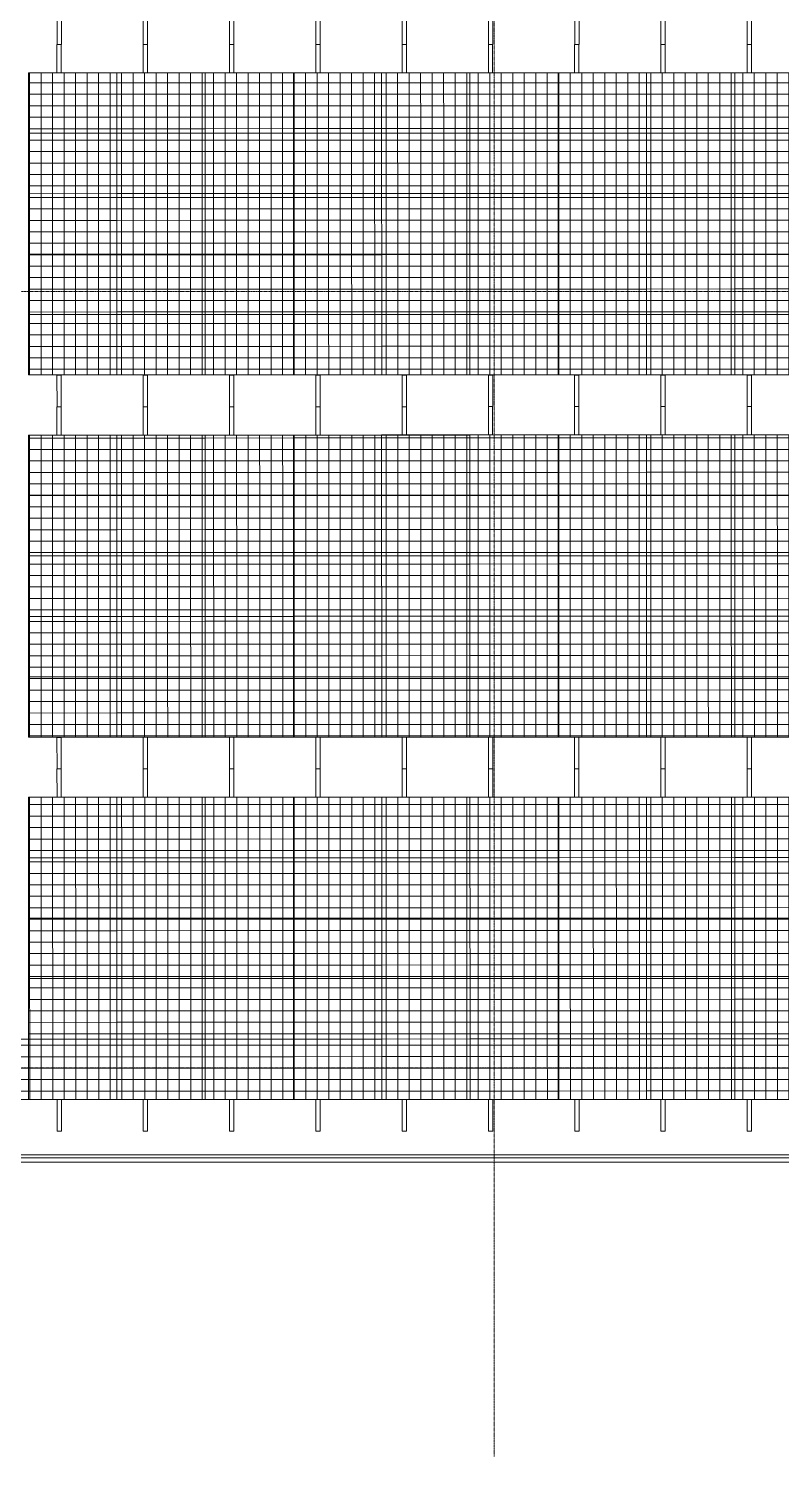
# Model space of a CAD drawing. Header units: inches. Extents: x -1714 to 1984, y -1043 to 970.
# Drawn here: x 431 to 955, y -1043 to -50 of the extents above; entities that cross this region are included whole.
import ezdxf

# ---------------------------------------------------------------- set-up
doc = ezdxf.new("R2010")
doc.units = ezdxf.units.IN
doc.header["$MEASUREMENT"] = 0
doc.linetypes.add('Grid Line 1_2_', pattern=[0.875, 0.5, -0.125, 0.125, -0.125])
for name, color, linetype, lineweight in [('A-FLOR-HRAL', 11, 'Continuous', 9), ('A-ROOF', 132, 'Continuous', 13), ('E-ELEC-EQPM', 71, 'Continuous', 9), ('S-BEAM', 12, 'Continuous', 9), ('S-GRID', 1, 'Continuous', 9)]:
    doc.layers.add(name, color=color, linetype=linetype, lineweight=lineweight)
pattern_1 = [(0, (0, -0.022), (0, 7.97), []), (90, (0, -0.022), (-8, 5e-16), [])]
pattern_2 = [(180, (24, 42.039), (-9e-17, -0.69725), []), (270, (24, 42.039), (8, 5e-16), [])]

# ---------------------------------------------------------------- blocks, each defined once
blk = doc.blocks.new('PV Truss Beam 5 degrees 21 feet - PV Truss Beam 5 degrees 21 feet-1388190-L3')
at = {"layer": 'S-BEAM'}
for p, q in [((-126, 0), (-106.3, 0)), ((-126, 0), (-126, -3)), ((-106.3, -3), (-126, -3)), ((103.92, 0), (104, 0)), ((104, -3), (103.92, -3)), ((104, 0), (126, 0)), ((104, -3), (104, 0)), ((126, -3), (104, -3)), ((126, 0), (126, -3))]:
    blk.add_line(p, q, dxfattribs=at)
blk = doc.blocks.new('PV Truss Beam 5 degrees 21 feet - PV Truss Beam 5 degrees 21 feet-1391015-L3')
at = {"layer": 'S-BEAM'}
for p, q in [((-126, 0), (-106.3, 0)), ((-126, 0), (-126, -3)), ((-106.3, -3), (-126, -3)), ((103.92, 0), (104, 0)), ((104, -3), (103.92, -3)), ((104, 0), (126, 0)), ((104, -3), (104, 0)), ((126, -3), (104, -3))]:
    blk.add_line(p, q, dxfattribs=at)
blk = doc.blocks.new('PV Panel-Sunpower X22-360 5 degrees - PV Panel-Sunpower X22-360 5 degrees-1386434-L3')
at = {"layer": 'E-ELEC-EQPM'}
h = blk.add_hatch(dxfattribs=at)
h.set_pattern_fill('FP_1', color=256, style=0, pattern_type=2)
h.set_pattern_definition(pattern_1)
h.paths.add_polyline_path([(61.4, -0.02), (61.4, 42.02), (0, 42.02), (0, -0.02)])
h = blk.add_hatch(dxfattribs=at)
h.set_pattern_fill('FP_2', color=256, style=0, pattern_type=2)
h.set_pattern_definition(pattern_2)
h.paths.add_polyline_path([(61.39, 42.02), (61.39, 42.02), (61.4, 42.02)])
for p, q in [((61.4, 42.02), (0, 42.02)), ((0, 42.02), (0, -0.02)), ((61.4, -0.02), (61.4, 42.02)), ((0, -0.02), (61.4, -0.02))]:
    blk.add_line(p, q, dxfattribs=at)
blk = doc.blocks.new('PV Panel-Sunpower X22-360 5 degrees - PV Panel-Sunpower X22-360 5 degrees-V8-L3')
at = {"layer": 'E-ELEC-EQPM'}
h = blk.add_hatch(dxfattribs=at)
h.set_pattern_fill('FP_1', color=256, style=0, pattern_type=2)
h.set_pattern_definition(pattern_1)
h.paths.add_polyline_path([(0, -0.02), (61.4, -0.02), (61.4, 42.02), (0, 42.02), (0, 6.67)])
for p, q in [((61.4, 42.02), (0, 42.02)), ((0, 42.02), (0, -0.02)), ((61.4, -0.02), (61.4, 42.02)), ((0, -0.02), (61.4, -0.02))]:
    blk.add_line(p, q, dxfattribs=at)
blk = doc.blocks.new('PV Panel-Sunpower X22-360 5 degrees - PV Panel-Sunpower X22-360 5 degrees-V9-L3')
at = {"layer": 'E-ELEC-EQPM'}
h = blk.add_hatch(dxfattribs=at)
h.set_pattern_fill('FP_2', color=256, style=0, pattern_type=2)
h.set_pattern_definition(pattern_2)
h.paths.add_polyline_path([(61.4, 42.02), (61.4, 42.04), (0, 42.04), (0, 42.02)])
h = blk.add_hatch(dxfattribs=at)
h.set_pattern_fill('FP_1', color=256, style=0, pattern_type=2)
h.set_pattern_definition(pattern_1)
h.paths.add_polyline_path([(0, -0.02), (61.4, -0.02), (61.4, 42.02), (0, 42.02), (0, 21.45)])
for p, q in [((0, 42.04), (61.4, 42.04)), ((0, 42.04), (0, 42.02)), ((61.4, 42.02), (0, 42.02)), ((0, 42.02), (0, -0.02)), ((61.4, 42.04), (61.4, 42.02)), ((61.4, -0.02), (61.4, 42.02)), ((0, -0.02), (61.4, -0.02))]:
    blk.add_line(p, q, dxfattribs=at)
blk = doc.blocks.new('PV Panel-Sunpower X22-360 5 degrees - PV Panel-Sunpower X22-360 5 degrees-V10-L3')
at = {"layer": 'E-ELEC-EQPM'}
h = blk.add_hatch(dxfattribs=at)
h.set_pattern_fill('FP_1', color=256, style=0, pattern_type=2)
h.set_pattern_definition(pattern_1)
h.paths.add_polyline_path([(0, -0.02), (61.4, -0.02), (61.4, 42.02), (0, 42.02), (0, 21.44)])
for p, q in [((0, 42.04), (61.4, 42.04)), ((0, 42.04), (0, 42.02)), ((61.4, 42.02), (0, 42.02)), ((0, 42.02), (0, -0.02)), ((61.4, 42.04), (61.4, 42.02)), ((61.4, -0.02), (61.4, 42.02)), ((0, -0.02), (61.4, -0.02))]:
    blk.add_line(p, q, dxfattribs=at)
blk = doc.blocks.new('PV Truss Beam 5 degrees 21 feet - PV Truss Beam 5 degrees 21 feet-1391016-L3')
at = {"layer": 'S-BEAM'}
for p, q in [((-126, 0), (-106.3, 0)), ((-126, 0), (-126, -3)), ((-106.3, -3), (-126, -3)), ((103.92, 0), (104, 0)), ((104, -3), (103.92, -3)), ((104, 0), (126, 0)), ((104, -3), (104, 0)), ((126, -3), (104, -3))]:
    blk.add_line(p, q, dxfattribs=at)
blk = doc.blocks.new('PV Truss Beam 5 degrees 21 feet - PV Truss Beam 5 degrees 21 feet-1391017-L3')
at = {"layer": 'S-BEAM'}
for p, q in [((-126, 0), (-106.3, 0)), ((-126, 0), (-126, -3)), ((-106.3, -3), (-126, -3)), ((103.92, 0), (104, 0)), ((104, -3), (103.92, -3)), ((104, 0), (126, 0)), ((104, -3), (104, 0)), ((126, -3), (104, -3)), ((126, 0), (126, -0.07))]:
    blk.add_line(p, q, dxfattribs=at)
blk = doc.blocks.new('Top Rail Type - Top Rail_Internal_-1430160-L3')
at = {"layer": 'A-FLOR-HRAL'}
for p, q in [((-1459.85, -833.35), (1346.15, -833.35)), ((1348.15, -835.35), (-1461.85, -835.35))]:
    blk.add_line(p, q, dxfattribs=at)
blk = doc.blocks.new('Top Rail Type - Top Rail_Internal_-V46-L3')
at = {"layer": 'A-FLOR-HRAL'}
for p, q in [((1346.15, -833.35), (-1459.85, -833.35)), ((1348.15, -835.35), (-1461.85, -835.35))]:
    blk.add_line(p, q, dxfattribs=at)

msp = doc.modelspace()

# ---------------------------------------------------------------- linework, layer by layer
at = {"layer": 'A-ROOF'}
msp.add_line((-1464.85, -838.35), (1351.15, -838.35), dxfattribs=at)
at = {"layer": 'S-GRID', "linetype": 'Grid Line 1_2_'}
for p, q in [((755.15, -1043.15), (755.15, 921.91)), ((-1714.25, -232.79), (1936.33, -232.79)), ((-1714.25, -772.79), (1936.33, -772.79))]:
    msp.add_line(p, q, dxfattribs=at)

# ---------------------------------------------------------------- block references
at = {"layer": 'A-FLOR-HRAL'}
for name in ['Top Rail Type - Top Rail_Internal_-1430160-L3', 'Top Rail Type - Top Rail_Internal_-V46-L3']:
    msp.add_blockref(name, (0, 0), dxfattribs=at)
at = {"layer": 'E-ELEC-EQPM', "rotation": 0.007778619293406285}
for name, p in [('PV Panel-Sunpower X22-360 5 degrees - PV Panel-Sunpower X22-360 5 degrees-V10-L3', (431.29, -122.65)), ('PV Panel-Sunpower X22-360 5 degrees - PV Panel-Sunpower X22-360 5 degrees-V9-L3', (492.69, -122.65)), ('PV Panel-Sunpower X22-360 5 degrees - PV Panel-Sunpower X22-360 5 degrees-V9-L3', (554.09, -122.64)), ('PV Panel-Sunpower X22-360 5 degrees - PV Panel-Sunpower X22-360 5 degrees-V10-L3', (615.49, -122.63)), ('PV Panel-Sunpower X22-360 5 degrees - PV Panel-Sunpower X22-360 5 degrees-V9-L3', (676.89, -122.62)), ('PV Panel-Sunpower X22-360 5 degrees - PV Panel-Sunpower X22-360 5 degrees-V10-L3', (738.29, -122.61)), ('PV Panel-Sunpower X22-360 5 degrees - PV Panel-Sunpower X22-360 5 degrees-V9-L3', (799.69, -122.6)), ('PV Panel-Sunpower X22-360 5 degrees - PV Panel-Sunpower X22-360 5 degrees-V9-L3', (861.09, -122.6)), ('PV Panel-Sunpower X22-360 5 degrees - PV Panel-Sunpower X22-360 5 degrees-V10-L3', (922.49, -122.59)), ('PV Panel-Sunpower X22-360 5 degrees - PV Panel-Sunpower X22-360 5 degrees-V8-L3', (431.29, -164.69)), ('PV Panel-Sunpower X22-360 5 degrees - PV Panel-Sunpower X22-360 5 degrees-V8-L3', (492.69, -164.69)), ('PV Panel-Sunpower X22-360 5 degrees - PV Panel-Sunpower X22-360 5 degrees-V8-L3', (554.09, -164.68)), ('PV Panel-Sunpower X22-360 5 degrees - PV Panel-Sunpower X22-360 5 degrees-V8-L3', (615.49, -164.67)), ('PV Panel-Sunpower X22-360 5 degrees - PV Panel-Sunpower X22-360 5 degrees-V8-L3', (676.89, -164.66)), ('PV Panel-Sunpower X22-360 5 degrees - PV Panel-Sunpower X22-360 5 degrees-1386434-L3', (738.29, -164.65)), ('PV Panel-Sunpower X22-360 5 degrees - PV Panel-Sunpower X22-360 5 degrees-V8-L3', (799.69, -164.64)), ('PV Panel-Sunpower X22-360 5 degrees - PV Panel-Sunpower X22-360 5 degrees-V8-L3', (861.09, -164.64)), ('PV Panel-Sunpower X22-360 5 degrees - PV Panel-Sunpower X22-360 5 degrees-V8-L3', (922.49, -164.63)), ('PV Panel-Sunpower X22-360 5 degrees - PV Panel-Sunpower X22-360 5 degrees-V8-L3', (431.3, -206.73)), ('PV Panel-Sunpower X22-360 5 degrees - PV Panel-Sunpower X22-360 5 degrees-V8-L3', (492.7, -206.72)), ('PV Panel-Sunpower X22-360 5 degrees - PV Panel-Sunpower X22-360 5 degrees-V8-L3', (554.1, -206.72)), ('PV Panel-Sunpower X22-360 5 degrees - PV Panel-Sunpower X22-360 5 degrees-V8-L3', (615.5, -206.71)), ('PV Panel-Sunpower X22-360 5 degrees - PV Panel-Sunpower X22-360 5 degrees-V8-L3', (676.9, -206.7)), ('PV Panel-Sunpower X22-360 5 degrees - PV Panel-Sunpower X22-360 5 degrees-1386434-L3', (738.3, -206.69)), ('PV Panel-Sunpower X22-360 5 degrees - PV Panel-Sunpower X22-360 5 degrees-V8-L3', (799.7, -206.68)), ('PV Panel-Sunpower X22-360 5 degrees - PV Panel-Sunpower X22-360 5 degrees-V8-L3', (861.1, -206.67)), ('PV Panel-Sunpower X22-360 5 degrees - PV Panel-Sunpower X22-360 5 degrees-V8-L3', (922.5, -206.67)), ('PV Panel-Sunpower X22-360 5 degrees - PV Panel-Sunpower X22-360 5 degrees-V8-L3', (431.31, -248.77)), ('PV Panel-Sunpower X22-360 5 degrees - PV Panel-Sunpower X22-360 5 degrees-V8-L3', (492.71, -248.76)), ('PV Panel-Sunpower X22-360 5 degrees - PV Panel-Sunpower X22-360 5 degrees-V8-L3', (554.11, -248.76)), ('PV Panel-Sunpower X22-360 5 degrees - PV Panel-Sunpower X22-360 5 degrees-V8-L3', (615.51, -248.75)), ('PV Panel-Sunpower X22-360 5 degrees - PV Panel-Sunpower X22-360 5 degrees-V8-L3', (676.91, -248.74)), ('PV Panel-Sunpower X22-360 5 degrees - PV Panel-Sunpower X22-360 5 degrees-1386434-L3', (738.31, -248.73)), ('PV Panel-Sunpower X22-360 5 degrees - PV Panel-Sunpower X22-360 5 degrees-V8-L3', (799.71, -248.72)), ('PV Panel-Sunpower X22-360 5 degrees - PV Panel-Sunpower X22-360 5 degrees-V8-L3', (861.11, -248.71)), ('PV Panel-Sunpower X22-360 5 degrees - PV Panel-Sunpower X22-360 5 degrees-V8-L3', (922.51, -248.71)), ('PV Panel-Sunpower X22-360 5 degrees - PV Panel-Sunpower X22-360 5 degrees-V8-L3', (431.31, -290.81)), ('PV Panel-Sunpower X22-360 5 degrees - PV Panel-Sunpower X22-360 5 degrees-V8-L3', (492.71, -290.8)), ('PV Panel-Sunpower X22-360 5 degrees - PV Panel-Sunpower X22-360 5 degrees-V8-L3', (554.11, -290.8)), ('PV Panel-Sunpower X22-360 5 degrees - PV Panel-Sunpower X22-360 5 degrees-V8-L3', (615.51, -290.79)), ('PV Panel-Sunpower X22-360 5 degrees - PV Panel-Sunpower X22-360 5 degrees-V8-L3', (676.91, -290.78)), ('PV Panel-Sunpower X22-360 5 degrees - PV Panel-Sunpower X22-360 5 degrees-V8-L3', (738.31, -290.77)), ('PV Panel-Sunpower X22-360 5 degrees - PV Panel-Sunpower X22-360 5 degrees-1386434-L3', (799.71, -290.76)), ('PV Panel-Sunpower X22-360 5 degrees - PV Panel-Sunpower X22-360 5 degrees-V8-L3', (861.11, -290.75)), ('PV Panel-Sunpower X22-360 5 degrees - PV Panel-Sunpower X22-360 5 degrees-V8-L3', (922.51, -290.75)), ('PV Panel-Sunpower X22-360 5 degrees - PV Panel-Sunpower X22-360 5 degrees-V10-L3', (431.29, -374.65)), ('PV Panel-Sunpower X22-360 5 degrees - PV Panel-Sunpower X22-360 5 degrees-V9-L3', (492.69, -374.65)), ('PV Panel-Sunpower X22-360 5 degrees - PV Panel-Sunpower X22-360 5 degrees-V9-L3', (554.09, -374.64)), ('PV Panel-Sunpower X22-360 5 degrees - PV Panel-Sunpower X22-360 5 degrees-V10-L3', (615.49, -374.63)), ('PV Panel-Sunpower X22-360 5 degrees - PV Panel-Sunpower X22-360 5 degrees-V9-L3', (676.89, -374.62)), ('PV Panel-Sunpower X22-360 5 degrees - PV Panel-Sunpower X22-360 5 degrees-V10-L3', (738.29, -374.61)), ('PV Panel-Sunpower X22-360 5 degrees - PV Panel-Sunpower X22-360 5 degrees-V9-L3', (799.69, -374.6)), ('PV Panel-Sunpower X22-360 5 degrees - PV Panel-Sunpower X22-360 5 degrees-V9-L3', (861.09, -374.6)), ('PV Panel-Sunpower X22-360 5 degrees - PV Panel-Sunpower X22-360 5 degrees-V10-L3', (922.49, -374.59)), ('PV Panel-Sunpower X22-360 5 degrees - PV Panel-Sunpower X22-360 5 degrees-V8-L3', (431.29, -416.69)), ('PV Panel-Sunpower X22-360 5 degrees - PV Panel-Sunpower X22-360 5 degrees-V8-L3', (492.69, -416.69)), ('PV Panel-Sunpower X22-360 5 degrees - PV Panel-Sunpower X22-360 5 degrees-V8-L3', (554.09, -416.68)), ('PV Panel-Sunpower X22-360 5 degrees - PV Panel-Sunpower X22-360 5 degrees-V8-L3', (615.49, -416.67)), ('PV Panel-Sunpower X22-360 5 degrees - PV Panel-Sunpower X22-360 5 degrees-V8-L3', (676.89, -416.66)), ('PV Panel-Sunpower X22-360 5 degrees - PV Panel-Sunpower X22-360 5 degrees-1386434-L3', (738.29, -416.65)), ('PV Panel-Sunpower X22-360 5 degrees - PV Panel-Sunpower X22-360 5 degrees-V8-L3', (799.69, -416.64)), ('PV Panel-Sunpower X22-360 5 degrees - PV Panel-Sunpower X22-360 5 degrees-V8-L3', (861.09, -416.64)), ('PV Panel-Sunpower X22-360 5 degrees - PV Panel-Sunpower X22-360 5 degrees-V8-L3', (922.49, -416.63)), ('PV Panel-Sunpower X22-360 5 degrees - PV Panel-Sunpower X22-360 5 degrees-V8-L3', (431.3, -458.73)), ('PV Panel-Sunpower X22-360 5 degrees - PV Panel-Sunpower X22-360 5 degrees-V8-L3', (492.7, -458.72)), ('PV Panel-Sunpower X22-360 5 degrees - PV Panel-Sunpower X22-360 5 degrees-V8-L3', (554.1, -458.72)), ('PV Panel-Sunpower X22-360 5 degrees - PV Panel-Sunpower X22-360 5 degrees-V8-L3', (615.5, -458.71)), ('PV Panel-Sunpower X22-360 5 degrees - PV Panel-Sunpower X22-360 5 degrees-V8-L3', (676.9, -458.7)), ('PV Panel-Sunpower X22-360 5 degrees - PV Panel-Sunpower X22-360 5 degrees-1386434-L3', (738.3, -458.69)), ('PV Panel-Sunpower X22-360 5 degrees - PV Panel-Sunpower X22-360 5 degrees-V8-L3', (799.7, -458.68)), ('PV Panel-Sunpower X22-360 5 degrees - PV Panel-Sunpower X22-360 5 degrees-V8-L3', (861.1, -458.67)), ('PV Panel-Sunpower X22-360 5 degrees - PV Panel-Sunpower X22-360 5 degrees-V8-L3', (922.5, -458.67)), ('PV Panel-Sunpower X22-360 5 degrees - PV Panel-Sunpower X22-360 5 degrees-V8-L3', (431.31, -500.77)), ('PV Panel-Sunpower X22-360 5 degrees - PV Panel-Sunpower X22-360 5 degrees-V8-L3', (492.71, -500.76)), ('PV Panel-Sunpower X22-360 5 degrees - PV Panel-Sunpower X22-360 5 degrees-V8-L3', (554.11, -500.76)), ('PV Panel-Sunpower X22-360 5 degrees - PV Panel-Sunpower X22-360 5 degrees-V8-L3', (615.51, -500.75)), ('PV Panel-Sunpower X22-360 5 degrees - PV Panel-Sunpower X22-360 5 degrees-V8-L3', (676.91, -500.74)), ('PV Panel-Sunpower X22-360 5 degrees - PV Panel-Sunpower X22-360 5 degrees-1386434-L3', (738.31, -500.73)), ('PV Panel-Sunpower X22-360 5 degrees - PV Panel-Sunpower X22-360 5 degrees-V8-L3', (799.71, -500.72)), ('PV Panel-Sunpower X22-360 5 degrees - PV Panel-Sunpower X22-360 5 degrees-V8-L3', (861.11, -500.71)), ('PV Panel-Sunpower X22-360 5 degrees - PV Panel-Sunpower X22-360 5 degrees-V8-L3', (922.51, -500.71)), ('PV Panel-Sunpower X22-360 5 degrees - PV Panel-Sunpower X22-360 5 degrees-V8-L3', (431.31, -542.81)), ('PV Panel-Sunpower X22-360 5 degrees - PV Panel-Sunpower X22-360 5 degrees-V8-L3', (492.71, -542.8)), ('PV Panel-Sunpower X22-360 5 degrees - PV Panel-Sunpower X22-360 5 degrees-V8-L3', (554.11, -542.8)), ('PV Panel-Sunpower X22-360 5 degrees - PV Panel-Sunpower X22-360 5 degrees-V8-L3', (615.51, -542.79)), ('PV Panel-Sunpower X22-360 5 degrees - PV Panel-Sunpower X22-360 5 degrees-V8-L3', (676.91, -542.78)), ('PV Panel-Sunpower X22-360 5 degrees - PV Panel-Sunpower X22-360 5 degrees-V8-L3', (738.31, -542.77)), ('PV Panel-Sunpower X22-360 5 degrees - PV Panel-Sunpower X22-360 5 degrees-1386434-L3', (799.71, -542.76)), ('PV Panel-Sunpower X22-360 5 degrees - PV Panel-Sunpower X22-360 5 degrees-V8-L3', (861.11, -542.75)), ('PV Panel-Sunpower X22-360 5 degrees - PV Panel-Sunpower X22-360 5 degrees-V8-L3', (922.51, -542.75)), ('PV Panel-Sunpower X22-360 5 degrees - PV Panel-Sunpower X22-360 5 degrees-V10-L3', (431.32, -626.65)), ('PV Panel-Sunpower X22-360 5 degrees - PV Panel-Sunpower X22-360 5 degrees-V9-L3', (492.72, -626.65)), ('PV Panel-Sunpower X22-360 5 degrees - PV Panel-Sunpower X22-360 5 degrees-V9-L3', (554.12, -626.64)), ('PV Panel-Sunpower X22-360 5 degrees - PV Panel-Sunpower X22-360 5 degrees-V10-L3', (615.52, -626.63)), ('PV Panel-Sunpower X22-360 5 degrees - PV Panel-Sunpower X22-360 5 degrees-V9-L3', (676.92, -626.62)), ('PV Panel-Sunpower X22-360 5 degrees - PV Panel-Sunpower X22-360 5 degrees-V10-L3', (738.32, -626.61)), ('PV Panel-Sunpower X22-360 5 degrees - PV Panel-Sunpower X22-360 5 degrees-V9-L3', (799.72, -626.6)), ('PV Panel-Sunpower X22-360 5 degrees - PV Panel-Sunpower X22-360 5 degrees-V9-L3', (861.12, -626.6)), ('PV Panel-Sunpower X22-360 5 degrees - PV Panel-Sunpower X22-360 5 degrees-V10-L3', (922.52, -626.59)), ('PV Panel-Sunpower X22-360 5 degrees - PV Panel-Sunpower X22-360 5 degrees-V8-L3', (431.33, -668.69)), ('PV Panel-Sunpower X22-360 5 degrees - PV Panel-Sunpower X22-360 5 degrees-V8-L3', (492.73, -668.69)), ('PV Panel-Sunpower X22-360 5 degrees - PV Panel-Sunpower X22-360 5 degrees-V8-L3', (554.13, -668.68)), ('PV Panel-Sunpower X22-360 5 degrees - PV Panel-Sunpower X22-360 5 degrees-V8-L3', (615.53, -668.67)), ('PV Panel-Sunpower X22-360 5 degrees - PV Panel-Sunpower X22-360 5 degrees-V8-L3', (676.93, -668.66)), ('PV Panel-Sunpower X22-360 5 degrees - PV Panel-Sunpower X22-360 5 degrees-1386434-L3', (738.33, -668.65)), ('PV Panel-Sunpower X22-360 5 degrees - PV Panel-Sunpower X22-360 5 degrees-V8-L3', (799.73, -668.64)), ('PV Panel-Sunpower X22-360 5 degrees - PV Panel-Sunpower X22-360 5 degrees-V8-L3', (861.13, -668.64)), ('PV Panel-Sunpower X22-360 5 degrees - PV Panel-Sunpower X22-360 5 degrees-V8-L3', (922.53, -668.63)), ('PV Panel-Sunpower X22-360 5 degrees - PV Panel-Sunpower X22-360 5 degrees-V8-L3', (431.33, -710.73)), ('PV Panel-Sunpower X22-360 5 degrees - PV Panel-Sunpower X22-360 5 degrees-V8-L3', (492.73, -710.72)), ('PV Panel-Sunpower X22-360 5 degrees - PV Panel-Sunpower X22-360 5 degrees-V8-L3', (554.13, -710.72)), ('PV Panel-Sunpower X22-360 5 degrees - PV Panel-Sunpower X22-360 5 degrees-V8-L3', (615.53, -710.71)), ('PV Panel-Sunpower X22-360 5 degrees - PV Panel-Sunpower X22-360 5 degrees-V8-L3', (676.93, -710.7)), ('PV Panel-Sunpower X22-360 5 degrees - PV Panel-Sunpower X22-360 5 degrees-1386434-L3', (738.33, -710.69)), ('PV Panel-Sunpower X22-360 5 degrees - PV Panel-Sunpower X22-360 5 degrees-V8-L3', (799.73, -710.68)), ('PV Panel-Sunpower X22-360 5 degrees - PV Panel-Sunpower X22-360 5 degrees-V8-L3', (861.13, -710.67)), ('PV Panel-Sunpower X22-360 5 degrees - PV Panel-Sunpower X22-360 5 degrees-V8-L3', (922.53, -710.67)), ('PV Panel-Sunpower X22-360 5 degrees - PV Panel-Sunpower X22-360 5 degrees-V8-L3', (431.34, -752.77)), ('PV Panel-Sunpower X22-360 5 degrees - PV Panel-Sunpower X22-360 5 degrees-V8-L3', (492.74, -752.76)), ('PV Panel-Sunpower X22-360 5 degrees - PV Panel-Sunpower X22-360 5 degrees-V8-L3', (554.14, -752.76)), ('PV Panel-Sunpower X22-360 5 degrees - PV Panel-Sunpower X22-360 5 degrees-V8-L3', (615.54, -752.75)), ('PV Panel-Sunpower X22-360 5 degrees - PV Panel-Sunpower X22-360 5 degrees-V8-L3', (676.94, -752.74)), ('PV Panel-Sunpower X22-360 5 degrees - PV Panel-Sunpower X22-360 5 degrees-1386434-L3', (738.34, -752.73)), ('PV Panel-Sunpower X22-360 5 degrees - PV Panel-Sunpower X22-360 5 degrees-V8-L3', (799.74, -752.72)), ('PV Panel-Sunpower X22-360 5 degrees - PV Panel-Sunpower X22-360 5 degrees-V8-L3', (861.14, -752.71)), ('PV Panel-Sunpower X22-360 5 degrees - PV Panel-Sunpower X22-360 5 degrees-V8-L3', (922.54, -752.71)), ('PV Panel-Sunpower X22-360 5 degrees - PV Panel-Sunpower X22-360 5 degrees-V8-L3', (369.95, -794.82)), ('PV Panel-Sunpower X22-360 5 degrees - PV Panel-Sunpower X22-360 5 degrees-V8-L3', (431.35, -794.81)), ('PV Panel-Sunpower X22-360 5 degrees - PV Panel-Sunpower X22-360 5 degrees-V8-L3', (492.75, -794.8)), ('PV Panel-Sunpower X22-360 5 degrees - PV Panel-Sunpower X22-360 5 degrees-V8-L3', (554.15, -794.8)), ('PV Panel-Sunpower X22-360 5 degrees - PV Panel-Sunpower X22-360 5 degrees-V8-L3', (615.55, -794.79)), ('PV Panel-Sunpower X22-360 5 degrees - PV Panel-Sunpower X22-360 5 degrees-V8-L3', (676.95, -794.78)), ('PV Panel-Sunpower X22-360 5 degrees - PV Panel-Sunpower X22-360 5 degrees-V8-L3', (738.35, -794.77)), ('PV Panel-Sunpower X22-360 5 degrees - PV Panel-Sunpower X22-360 5 degrees-1386434-L3', (799.75, -794.76)), ('PV Panel-Sunpower X22-360 5 degrees - PV Panel-Sunpower X22-360 5 degrees-V8-L3', (861.15, -794.75)), ('PV Panel-Sunpower X22-360 5 degrees - PV Panel-Sunpower X22-360 5 degrees-V8-L3', (922.55, -794.75))]:
    msp.add_blockref(name, p, dxfattribs=at)
at = {"layer": 'S-BEAM', "rotation": 270.0077786193187}
for name, p in [('PV Truss Beam 5 degrees 21 feet - PV Truss Beam 5 degrees 21 feet-1391017-L3', (454.13, 65.09)), ('PV Truss Beam 5 degrees 21 feet - PV Truss Beam 5 degrees 21 feet-1391017-L3', (514.13, 65.1)), ('PV Truss Beam 5 degrees 21 feet - PV Truss Beam 5 degrees 21 feet-1391017-L3', (574.13, 65.1)), ('PV Truss Beam 5 degrees 21 feet - PV Truss Beam 5 degrees 21 feet-1391017-L3', (634.13, 65.11)), ('PV Truss Beam 5 degrees 21 feet - PV Truss Beam 5 degrees 21 feet-1391017-L3', (694.13, 65.12)), ('PV Truss Beam 5 degrees 21 feet - PV Truss Beam 5 degrees 21 feet-1391017-L3', (754.13, 65.13)), ('PV Truss Beam 5 degrees 21 feet - PV Truss Beam 5 degrees 21 feet-1391017-L3', (814.13, 65.14)), ('PV Truss Beam 5 degrees 21 feet - PV Truss Beam 5 degrees 21 feet-1391017-L3', (874.13, 65.15)), ('PV Truss Beam 5 degrees 21 feet - PV Truss Beam 5 degrees 21 feet-1391017-L3', (934.13, 65.15)), ('PV Truss Beam 5 degrees 21 feet - PV Truss Beam 5 degrees 21 feet-1391016-L3', (454.1, -186.91)), ('PV Truss Beam 5 degrees 21 feet - PV Truss Beam 5 degrees 21 feet-1391016-L3', (514.1, -186.9)), ('PV Truss Beam 5 degrees 21 feet - PV Truss Beam 5 degrees 21 feet-1391016-L3', (574.1, -186.9)), ('PV Truss Beam 5 degrees 21 feet - PV Truss Beam 5 degrees 21 feet-1391016-L3', (634.1, -186.89)), ('PV Truss Beam 5 degrees 21 feet - PV Truss Beam 5 degrees 21 feet-1391016-L3', (694.1, -186.88)), ('PV Truss Beam 5 degrees 21 feet - PV Truss Beam 5 degrees 21 feet-1391016-L3', (754.1, -186.87)), ('PV Truss Beam 5 degrees 21 feet - PV Truss Beam 5 degrees 21 feet-1391016-L3', (814.1, -186.86)), ('PV Truss Beam 5 degrees 21 feet - PV Truss Beam 5 degrees 21 feet-1391016-L3', (874.1, -186.85)), ('PV Truss Beam 5 degrees 21 feet - PV Truss Beam 5 degrees 21 feet-1391016-L3', (934.1, -186.85)), ('PV Truss Beam 5 degrees 21 feet - PV Truss Beam 5 degrees 21 feet-1391015-L3', (454.1, -438.91)), ('PV Truss Beam 5 degrees 21 feet - PV Truss Beam 5 degrees 21 feet-1391015-L3', (514.1, -438.9)), ('PV Truss Beam 5 degrees 21 feet - PV Truss Beam 5 degrees 21 feet-1391015-L3', (574.1, -438.9)), ('PV Truss Beam 5 degrees 21 feet - PV Truss Beam 5 degrees 21 feet-1391015-L3', (634.1, -438.89)), ('PV Truss Beam 5 degrees 21 feet - PV Truss Beam 5 degrees 21 feet-1391015-L3', (694.1, -438.88)), ('PV Truss Beam 5 degrees 21 feet - PV Truss Beam 5 degrees 21 feet-1391015-L3', (754.1, -438.87)), ('PV Truss Beam 5 degrees 21 feet - PV Truss Beam 5 degrees 21 feet-1391015-L3', (814.1, -438.86)), ('PV Truss Beam 5 degrees 21 feet - PV Truss Beam 5 degrees 21 feet-1391015-L3', (874.1, -438.85)), ('PV Truss Beam 5 degrees 21 feet - PV Truss Beam 5 degrees 21 feet-1391015-L3', (934.1, -438.85)), ('PV Truss Beam 5 degrees 21 feet - PV Truss Beam 5 degrees 21 feet-1388190-L3', (454.13, -690.91)), ('PV Truss Beam 5 degrees 21 feet - PV Truss Beam 5 degrees 21 feet-1388190-L3', (514.13, -690.9)), ('PV Truss Beam 5 degrees 21 feet - PV Truss Beam 5 degrees 21 feet-1388190-L3', (574.13, -690.9)), ('PV Truss Beam 5 degrees 21 feet - PV Truss Beam 5 degrees 21 feet-1388190-L3', (634.13, -690.89)), ('PV Truss Beam 5 degrees 21 feet - PV Truss Beam 5 degrees 21 feet-1388190-L3', (694.13, -690.88)), ('PV Truss Beam 5 degrees 21 feet - PV Truss Beam 5 degrees 21 feet-1388190-L3', (754.13, -690.87)), ('PV Truss Beam 5 degrees 21 feet - PV Truss Beam 5 degrees 21 feet-1388190-L3', (814.13, -690.86)), ('PV Truss Beam 5 degrees 21 feet - PV Truss Beam 5 degrees 21 feet-1388190-L3', (874.13, -690.85)), ('PV Truss Beam 5 degrees 21 feet - PV Truss Beam 5 degrees 21 feet-1388190-L3', (934.13, -690.85))]:
    msp.add_blockref(name, p, dxfattribs=at)

doc.saveas('drawing.dxf')
